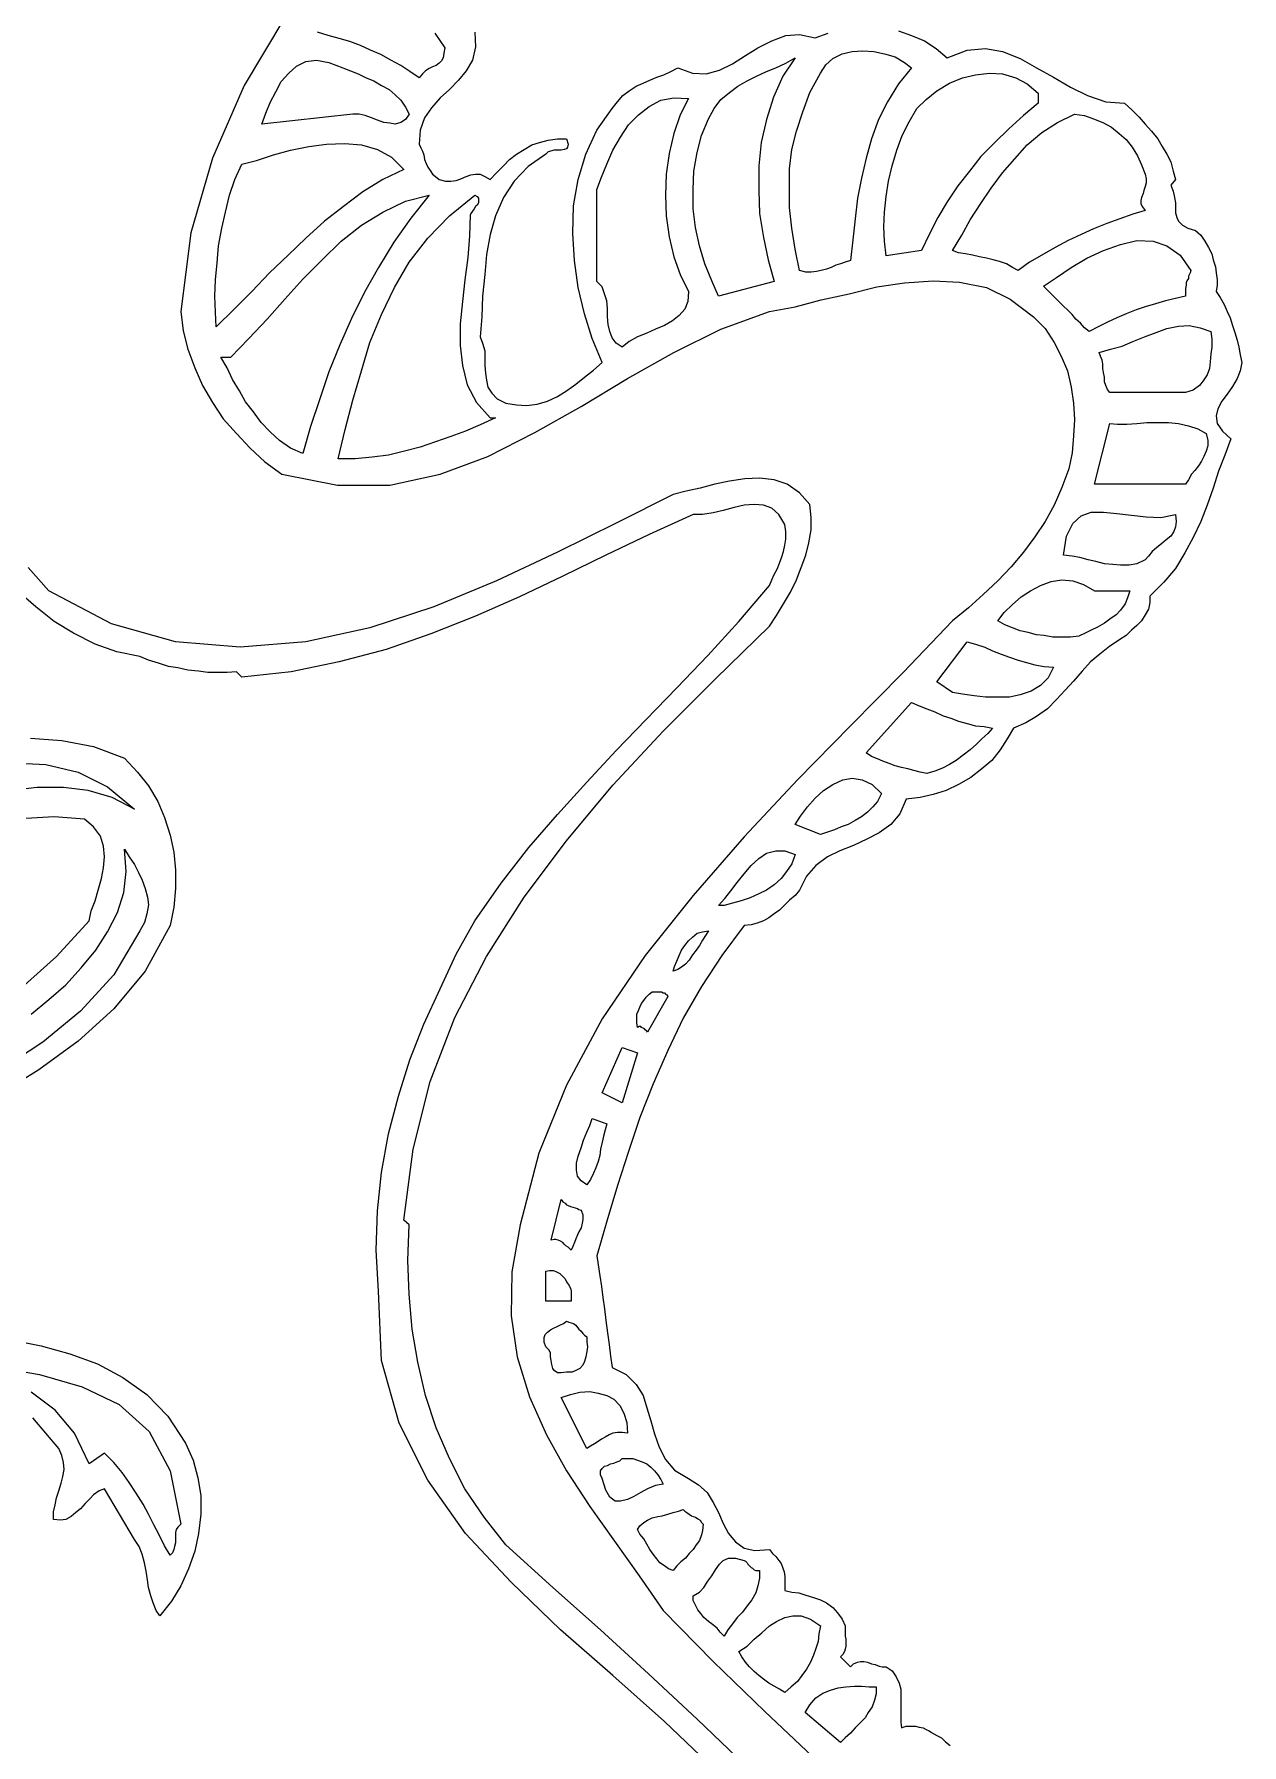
# Model space of a CAD drawing. Extents: x 0.03 to 6.93, y 0.01 to 8.51.
# Drawn here: x 1.777 to 3.342, y 4.089 to 6.306 of the extents above; entities that cross this region are included whole.
import ezdxf

# ---------------------------------------------------------------- set-up
doc = ezdxf.new("R2010")
doc.units = 0
doc.layers.add('1', color=7, linetype='Continuous')

msp = doc.modelspace()

# ---------------------------------------------------------------- linework, layer by layer
for points in [[(2.348, 6.309), (2.349, 6.29), (2.345, 6.273), (2.337, 6.259), (2.327, 6.247), (2.315, 6.235), (2.303, 6.224), (2.292, 6.211), (2.283, 6.198), (2.277, 6.182), (2.276, 6.164), (2.278, 6.159), (2.28, 6.155), (2.282, 6.15), (2.283, 6.144), (2.285, 6.139), (2.287, 6.134), (2.29, 6.13), (2.293, 6.125), (2.297, 6.122), (2.302, 6.118), (2.31, 6.116), (2.317, 6.116), (2.324, 6.117), (2.33, 6.119), (2.337, 6.122), (2.343, 6.124), (2.349, 6.125), (2.355, 6.125), (2.361, 6.122), (2.368, 6.118), (2.376, 6.127), (2.385, 6.136), (2.393, 6.144), (2.402, 6.151), (2.412, 6.157), (2.422, 6.163), (2.432, 6.166), (2.443, 6.169), (2.455, 6.171), (2.467, 6.171), (2.469, 6.164), (2.468, 6.16), (2.467, 6.158), (2.464, 6.157), (2.46, 6.156), (2.455, 6.156), (2.451, 6.156), (2.446, 6.155), (2.443, 6.154), (2.44, 6.151), (2.417, 6.135), (2.399, 6.116), (2.385, 6.095), (2.375, 6.071), (2.368, 6.047), (2.363, 6.021), (2.361, 5.995), (2.358, 5.967), (2.357, 5.94), (2.355, 5.914), (2.358, 5.906), (2.361, 5.896), (2.361, 5.887), (2.361, 5.877), (2.362, 5.867), (2.363, 5.858), (2.365, 5.849), (2.37, 5.841), (2.377, 5.834), (2.388, 5.828), (2.402, 5.826), (2.415, 5.825), (2.429, 5.827), (2.442, 5.831), (2.455, 5.837), (2.467, 5.844), (2.479, 5.853), (2.49, 5.862), (2.502, 5.871), (2.513, 5.881), (2.5, 5.912), (2.49, 5.944), (2.482, 5.978), (2.477, 6.013), (2.475, 6.048), (2.476, 6.084), (2.482, 6.118), (2.492, 6.151), (2.506, 6.182), (2.526, 6.21), (2.533, 6.219), (2.54, 6.227), (2.548, 6.233), (2.557, 6.239), (2.566, 6.243), (2.575, 6.247), (2.584, 6.251), (2.593, 6.254), (2.602, 6.258), (2.611, 6.263), (2.63, 6.256), (2.648, 6.255), (2.665, 6.26), (2.682, 6.268), (2.699, 6.279), (2.715, 6.289), (2.733, 6.298), (2.751, 6.305), (2.769, 6.306), (2.789, 6.302), (2.806, 6.308)], [(2.897, 6.311), (2.914, 6.305), (2.931, 6.298), (2.946, 6.288), (2.96, 6.276), (2.986, 6.286), (3.01, 6.288), (3.032, 6.284), (3.055, 6.275), (3.076, 6.263), (3.098, 6.251), (3.12, 6.238), (3.142, 6.227), (3.166, 6.219), (3.19, 6.217), (3.2, 6.208), (3.209, 6.199), (3.217, 6.19), (3.225, 6.181), (3.233, 6.171), (3.239, 6.161), (3.245, 6.151), (3.25, 6.141), (3.253, 6.129), (3.256, 6.118), (3.25, 6.111), (3.253, 6.103), (3.255, 6.095), (3.256, 6.088), (3.256, 6.081), (3.256, 6.075), (3.258, 6.069), (3.26, 6.064), (3.265, 6.059), (3.272, 6.055), (3.282, 6.052), (3.289, 6.046), (3.294, 6.038), (3.299, 6.03), (3.303, 6.022), (3.305, 6.014), (3.308, 6.005), (3.309, 5.997), (3.31, 5.988), (3.31, 5.981), (3.309, 5.973), (3.314, 5.965), (3.319, 5.956), (3.323, 5.947), (3.327, 5.939), (3.33, 5.929), (3.333, 5.92), (3.336, 5.91), (3.338, 5.901), (3.34, 5.891), (3.342, 5.881), (3.34, 5.87), (3.336, 5.86), (3.33, 5.85), (3.323, 5.84), (3.316, 5.831), (3.311, 5.821), (3.309, 5.812), (3.31, 5.802), (3.317, 5.792), (3.328, 5.782), (3.32, 5.761), (3.312, 5.74), (3.305, 5.718), (3.297, 5.696), (3.289, 5.675), (3.279, 5.654), (3.268, 5.634), (3.256, 5.614), (3.241, 5.596), (3.223, 5.578), (3.223, 5.57), (3.221, 5.561), (3.217, 5.554), (3.212, 5.546), (3.206, 5.54), (3.199, 5.534), (3.192, 5.527), (3.184, 5.522), (3.177, 5.517), (3.171, 5.513), (3.158, 5.503), (3.146, 5.493), (3.135, 5.481), (3.124, 5.468), (3.113, 5.456), (3.102, 5.444), (3.09, 5.432), (3.076, 5.422), (3.062, 5.414), (3.046, 5.407), (3.038, 5.393), (3.029, 5.379), (3.018, 5.365), (3.005, 5.354), (2.991, 5.343), (2.975, 5.334), (2.959, 5.326), (2.942, 5.321), (2.925, 5.317), (2.907, 5.315), (2.899, 5.296), (2.887, 5.282), (2.872, 5.271), (2.856, 5.263), (2.839, 5.255), (2.821, 5.248), (2.805, 5.24), (2.79, 5.229), (2.778, 5.215), (2.769, 5.197), (2.763, 5.19), (2.756, 5.184), (2.75, 5.178), (2.743, 5.171), (2.736, 5.166), (2.729, 5.161), (2.722, 5.157), (2.714, 5.154), (2.706, 5.152), (2.697, 5.151), (2.668, 5.112), (2.642, 5.072), (2.618, 5.031), (2.598, 4.989), (2.579, 4.946), (2.562, 4.902), (2.547, 4.858), (2.533, 4.814), (2.519, 4.768), (2.506, 4.723), (2.508, 4.711), (2.51, 4.697), (2.512, 4.683), (2.514, 4.669), (2.516, 4.654), (2.518, 4.639), (2.52, 4.623), (2.522, 4.608), (2.524, 4.593), (2.526, 4.578), (2.544, 4.569), (2.557, 4.556), (2.566, 4.542), (2.571, 4.526), (2.576, 4.509), (2.581, 4.492), (2.587, 4.475), (2.595, 4.459), (2.607, 4.445), (2.625, 4.434), (2.638, 4.426), (2.649, 4.416), (2.657, 4.403), (2.664, 4.39), (2.67, 4.376), (2.677, 4.363), (2.686, 4.352), (2.697, 4.344), (2.711, 4.341), (2.73, 4.342), (2.734, 4.337), (2.738, 4.333), (2.742, 4.328), (2.745, 4.324), (2.747, 4.318), (2.749, 4.313), (2.75, 4.307), (2.75, 4.301), (2.75, 4.296), (2.75, 4.289), (2.759, 4.287), (2.768, 4.286), (2.777, 4.283), (2.787, 4.28), (2.796, 4.277), (2.804, 4.273), (2.812, 4.267), (2.818, 4.26), (2.824, 4.252), (2.828, 4.243), (2.828, 4.239), (2.828, 4.235), (2.828, 4.23), (2.829, 4.226), (2.829, 4.222), (2.829, 4.217), (2.828, 4.213), (2.827, 4.21), (2.825, 4.206), (2.822, 4.203), (2.835, 4.19), (2.839, 4.194), (2.844, 4.196), (2.848, 4.197), (2.852, 4.197), (2.857, 4.196), (2.862, 4.194), (2.867, 4.193), (2.872, 4.191), (2.876, 4.19), (2.881, 4.19), (2.889, 4.185), (2.894, 4.177), (2.898, 4.169), (2.9, 4.161), (2.9, 4.152), (2.9, 4.143), (2.9, 4.134), (2.9, 4.126), (2.9, 4.118), (2.901, 4.111), (2.903, 4.112), (2.907, 4.113), (2.911, 4.113), (2.915, 4.113), (2.919, 4.113), (2.924, 4.112), (2.929, 4.111), (2.933, 4.109), (2.937, 4.107), (2.94, 4.105), (2.947, 4.101), (2.953, 4.098), (2.958, 4.093), (2.964, 4.088)], [(2.659, 4.057), (2.594, 4.119), (2.527, 4.179), (2.459, 4.238), (2.395, 4.3), (2.336, 4.363), (2.287, 4.432), (2.25, 4.506), (2.227, 4.587), (2.223, 4.677), (2.22, 4.73), (2.222, 4.781), (2.227, 4.831), (2.236, 4.881), (2.249, 4.93), (2.264, 4.977), (2.282, 5.023), (2.303, 5.069), (2.324, 5.114), (2.348, 5.157), (2.382, 5.206), (2.418, 5.252), (2.455, 5.295), (2.493, 5.337), (2.531, 5.378), (2.57, 5.418), (2.61, 5.459), (2.65, 5.501), (2.69, 5.545), (2.73, 5.592), (2.733, 5.599), (2.736, 5.606), (2.74, 5.613), (2.743, 5.621), (2.746, 5.629), (2.748, 5.636), (2.75, 5.644), (2.751, 5.652), (2.751, 5.662), (2.75, 5.671), (2.742, 5.684), (2.733, 5.692), (2.722, 5.696), (2.71, 5.697), (2.697, 5.696), (2.684, 5.693), (2.67, 5.689), (2.657, 5.686), (2.643, 5.684), (2.631, 5.684), (2.574, 5.658), (2.518, 5.631), (2.462, 5.604), (2.406, 5.577), (2.349, 5.552), (2.291, 5.529), (2.233, 5.509), (2.172, 5.493), (2.11, 5.48), (2.046, 5.473), (2.039, 5.48), (2.027, 5.479), (2.015, 5.479), (2.002, 5.479), (1.99, 5.481), (1.976, 5.482), (1.963, 5.485), (1.951, 5.487), (1.938, 5.491), (1.925, 5.495), (1.914, 5.5), (1.884, 5.506), (1.856, 5.516), (1.828, 5.53), (1.803, 5.545), (1.779, 5.564), (1.756, 5.584)], [(1.772, 5.394), (1.813, 5.391), (1.854, 5.383), (1.894, 5.368), (1.911, 5.35), (1.925, 5.332), (1.937, 5.312), (1.946, 5.291), (1.953, 5.268), (1.958, 5.246), (1.96, 5.223), (1.96, 5.199), (1.958, 5.175), (1.953, 5.151), (1.921, 5.092), (1.88, 5.043), (1.834, 5.001), (1.783, 4.964), (1.73, 4.931)], [(1.76, 5.07), (1.806, 5.111), (1.848, 5.157), (1.851, 5.17), (1.856, 5.183), (1.86, 5.197), (1.864, 5.212), (1.867, 5.226), (1.868, 5.24), (1.867, 5.254), (1.863, 5.267), (1.854, 5.279), (1.842, 5.289), (1.803, 5.292), (1.766, 5.29)], [(1.747, 4.614), (1.786, 4.606), (1.823, 4.596), (1.859, 4.583), (1.892, 4.565), (1.923, 4.543), (1.95, 4.515), (1.973, 4.48), (1.983, 4.458), (1.989, 4.435), (1.993, 4.412), (1.993, 4.388), (1.99, 4.363), (1.985, 4.34), (1.977, 4.317), (1.967, 4.295), (1.955, 4.275), (1.94, 4.256), (1.935, 4.263), (1.931, 4.273), (1.928, 4.282), (1.925, 4.293), (1.924, 4.303), (1.922, 4.314), (1.92, 4.325), (1.917, 4.336), (1.913, 4.346), (1.907, 4.355), (1.868, 4.421), (1.861, 4.418), (1.854, 4.413), (1.849, 4.408), (1.843, 4.402), (1.837, 4.395), (1.831, 4.39), (1.825, 4.385), (1.818, 4.381), (1.811, 4.38), (1.802, 4.381), (1.802, 4.391), (1.804, 4.4), (1.806, 4.409), (1.809, 4.418), (1.812, 4.428), (1.814, 4.437), (1.816, 4.446), (1.815, 4.455), (1.813, 4.464), (1.809, 4.473), (1.775, 4.513)]]:
    msp.add_lwpolyline(points)
at = {"layer": '1'}
for points in [[(2.102, 6.328), (2.049, 6.24), (2.008, 6.146), (1.98, 6.049), (1.967, 5.947), (1.97, 5.922), (1.976, 5.898), (1.985, 5.874), (1.995, 5.851), (2.008, 5.829), (2.022, 5.808), (2.039, 5.789), (2.057, 5.77), (2.076, 5.752), (2.098, 5.736), (2.17, 5.722), (2.238, 5.722), (2.303, 5.736), (2.365, 5.759), (2.426, 5.79), (2.486, 5.824), (2.546, 5.86), (2.606, 5.894), (2.667, 5.924), (2.73, 5.947), (2.763, 5.953), (2.797, 5.962), (2.833, 5.97), (2.869, 5.979), (2.905, 5.984), (2.942, 5.987), (2.976, 5.985), (3.011, 5.978), (3.042, 5.963), (3.072, 5.94), (3.087, 5.925), (3.099, 5.907), (3.108, 5.889), (3.116, 5.87), (3.121, 5.849), (3.124, 5.828), (3.125, 5.807), (3.124, 5.786), (3.122, 5.764), (3.118, 5.743), (3.109, 5.719), (3.099, 5.696), (3.087, 5.675), (3.074, 5.655), (3.059, 5.635), (3.043, 5.616), (3.026, 5.598), (3.007, 5.58), (2.988, 5.563), (2.967, 5.546), (2.903, 5.479), (2.835, 5.41), (2.766, 5.34), (2.697, 5.266), (2.631, 5.19), (2.569, 5.112), (2.513, 5.03), (2.467, 4.944), (2.431, 4.856), (2.407, 4.763), (2.396, 4.702), (2.395, 4.645), (2.403, 4.592), (2.419, 4.54), (2.441, 4.491), (2.467, 4.444), (2.497, 4.398), (2.529, 4.353), (2.561, 4.308), (2.592, 4.263), (2.657, 4.197), (2.724, 4.132), (2.793, 4.067)], [(2.309, 6.289), (2.308, 6.282), (2.307, 6.276), (2.305, 6.272), (2.302, 6.269), (2.298, 6.266), (2.293, 6.264), (2.289, 6.262), (2.284, 6.259), (2.28, 6.255), (2.276, 6.25), (2.264, 6.258), (2.252, 6.266), (2.239, 6.273), (2.226, 6.28), (2.213, 6.286), (2.2, 6.292), (2.186, 6.297), (2.172, 6.301), (2.158, 6.305), (2.144, 6.309)], [(2.296, 6.308), (2.309, 6.289)], [(2.736, 5.986), (2.664, 5.967), (2.655, 5.987), (2.646, 6.009), (2.639, 6.032), (2.634, 6.056), (2.631, 6.08), (2.631, 6.105), (2.632, 6.129), (2.636, 6.153), (2.642, 6.175), (2.651, 6.197), (2.658, 6.21), (2.667, 6.222), (2.678, 6.231), (2.689, 6.239), (2.701, 6.246), (2.713, 6.252), (2.726, 6.258), (2.738, 6.263), (2.751, 6.269), (2.763, 6.276), (2.747, 6.252), (2.735, 6.225), (2.726, 6.196), (2.719, 6.166), (2.716, 6.136), (2.716, 6.104), (2.717, 6.074), (2.722, 6.043), (2.728, 6.014), (2.736, 5.986)], [(2.914, 6.263), (2.897, 6.242), (2.883, 6.219), (2.871, 6.196), (2.862, 6.171), (2.855, 6.146), (2.849, 6.12), (2.844, 6.094), (2.841, 6.067), (2.838, 6.04), (2.835, 6.013), (2.828, 6.011), (2.822, 6.009), (2.816, 6.007), (2.81, 6.004), (2.804, 6.002), (2.797, 6), (2.791, 5.999), (2.784, 5.998), (2.777, 5.998), (2.769, 6), (2.763, 6.028), (2.759, 6.055), (2.756, 6.082), (2.756, 6.108), (2.756, 6.132), (2.759, 6.157), (2.765, 6.181), (2.773, 6.206), (2.782, 6.231), (2.796, 6.256), (2.803, 6.267), (2.812, 6.275), (2.824, 6.281), (2.837, 6.284), (2.851, 6.285), (2.865, 6.284), (2.879, 6.281), (2.893, 6.277), (2.905, 6.27), (2.914, 6.263)], [(2.263, 6.203), (2.258, 6.196), (2.252, 6.192), (2.245, 6.19), (2.238, 6.191), (2.23, 6.192), (2.222, 6.195), (2.214, 6.198), (2.206, 6.201), (2.198, 6.203), (2.19, 6.203), (2.072, 6.19), (2.077, 6.204), (2.083, 6.218), (2.09, 6.232), (2.097, 6.245), (2.107, 6.256), (2.117, 6.265), (2.129, 6.271), (2.143, 6.273), (2.159, 6.27), (2.177, 6.263), (2.187, 6.259), (2.197, 6.255), (2.207, 6.25), (2.217, 6.246), (2.227, 6.24), (2.237, 6.235), (2.245, 6.228), (2.252, 6.221), (2.258, 6.212), (2.263, 6.203)], [(3.078, 6.23), (3.078, 6.217), (3.059, 6.201), (3.04, 6.184), (3.022, 6.166), (3.004, 6.148), (2.989, 6.129), (2.974, 6.11), (2.96, 6.089), (2.948, 6.069), (2.937, 6.047), (2.927, 6.026), (2.881, 6.019), (2.879, 6.038), (2.878, 6.057), (2.879, 6.076), (2.881, 6.096), (2.884, 6.116), (2.889, 6.136), (2.895, 6.156), (2.902, 6.175), (2.911, 6.193), (2.921, 6.21), (2.933, 6.222), (2.947, 6.233), (2.963, 6.243), (2.98, 6.25), (2.997, 6.254), (3.015, 6.256), (3.032, 6.255), (3.049, 6.25), (3.064, 6.242), (3.078, 6.23)], [(2.625, 6.223), (2.614, 6.202), (2.606, 6.178), (2.6, 6.152), (2.596, 6.125), (2.595, 6.098), (2.596, 6.071), (2.6, 6.044), (2.606, 6.018), (2.614, 5.995), (2.625, 5.973), (2.624, 5.96), (2.62, 5.95), (2.613, 5.942), (2.604, 5.935), (2.594, 5.929), (2.582, 5.924), (2.571, 5.919), (2.559, 5.914), (2.548, 5.908), (2.539, 5.901), (2.531, 5.906), (2.526, 5.913), (2.523, 5.921), (2.521, 5.93), (2.52, 5.94), (2.52, 5.951), (2.519, 5.961), (2.516, 5.97), (2.513, 5.979), (2.506, 5.986), (2.506, 5.996), (2.506, 6.007), (2.506, 6.018), (2.506, 6.03), (2.506, 6.042), (2.506, 6.055), (2.506, 6.068), (2.506, 6.08), (2.506, 6.093), (2.506, 6.105), (2.512, 6.121), (2.519, 6.138), (2.527, 6.156), (2.537, 6.173), (2.547, 6.189), (2.56, 6.202), (2.574, 6.213), (2.589, 6.221), (2.606, 6.224), (2.625, 6.223)], [(3.217, 6.125), (3.218, 6.119), (3.218, 6.114), (3.217, 6.109), (3.215, 6.104), (3.214, 6.1), (3.212, 6.095), (3.211, 6.091), (3.211, 6.087), (3.213, 6.083), (3.217, 6.078), (3.201, 6.073), (3.184, 6.067), (3.167, 6.061), (3.15, 6.054), (3.134, 6.047), (3.117, 6.039), (3.1, 6.03), (3.083, 6.02), (3.067, 6.011), (3.052, 6), (3.045, 6.004), (3.037, 6.009), (3.028, 6.012), (3.02, 6.014), (3.011, 6.016), (3.002, 6.018), (2.993, 6.02), (2.984, 6.022), (2.975, 6.023), (2.967, 6.026), (2.979, 6.046), (2.99, 6.066), (3.004, 6.087), (3.017, 6.107), (3.032, 6.127), (3.048, 6.145), (3.064, 6.163), (3.083, 6.179), (3.103, 6.192), (3.125, 6.203), (3.138, 6.201), (3.15, 6.197), (3.162, 6.192), (3.173, 6.186), (3.183, 6.178), (3.192, 6.17), (3.2, 6.16), (3.207, 6.149), (3.212, 6.137), (3.217, 6.125)], [(2.256, 6.131), (2.229, 6.118), (2.203, 6.102), (2.178, 6.083), (2.153, 6.064), (2.129, 6.042), (2.106, 6.02), (2.082, 5.997), (2.059, 5.973), (2.036, 5.95), (2.013, 5.927), (2.012, 5.946), (2.011, 5.967), (2.012, 5.988), (2.014, 6.01), (2.016, 6.032), (2.02, 6.055), (2.025, 6.076), (2.03, 6.098), (2.037, 6.118), (2.046, 6.138), (2.065, 6.143), (2.087, 6.15), (2.109, 6.156), (2.133, 6.161), (2.156, 6.164), (2.179, 6.165), (2.201, 6.163), (2.222, 6.157), (2.24, 6.147), (2.256, 6.131)], [(2.289, 6.098), (2.265, 6.068), (2.243, 6.037), (2.223, 6.004), (2.205, 5.972), (2.188, 5.938), (2.173, 5.904), (2.159, 5.869), (2.147, 5.834), (2.135, 5.798), (2.125, 5.763), (2.109, 5.77), (2.095, 5.78), (2.083, 5.791), (2.071, 5.803), (2.061, 5.817), (2.051, 5.83), (2.043, 5.844), (2.034, 5.859), (2.027, 5.874), (2.019, 5.888), (2.032, 5.888), (2.055, 5.912), (2.079, 5.937), (2.102, 5.963), (2.125, 5.989), (2.15, 6.014), (2.175, 6.038), (2.201, 6.059), (2.229, 6.076), (2.258, 6.09), (2.289, 6.098)], [(2.342, 6.072), (2.341, 6.045), (2.339, 6.017), (2.335, 5.988), (2.332, 5.96), (2.329, 5.931), (2.329, 5.903), (2.332, 5.877), (2.338, 5.852), (2.35, 5.829), (2.368, 5.809), (2.375, 5.809), (2.355, 5.8), (2.336, 5.792), (2.317, 5.785), (2.297, 5.778), (2.277, 5.771), (2.257, 5.766), (2.236, 5.761), (2.215, 5.758), (2.193, 5.756), (2.171, 5.756), (2.18, 5.794), (2.19, 5.832), (2.201, 5.87), (2.212, 5.907), (2.227, 5.943), (2.244, 5.978), (2.263, 6.011), (2.287, 6.042), (2.315, 6.071), (2.348, 6.098), (2.351, 6.096), (2.353, 6.094), (2.353, 6.091), (2.353, 6.088), (2.351, 6.085), (2.349, 6.083), (2.347, 6.08), (2.345, 6.077), (2.343, 6.074), (2.342, 6.072)], [(3.276, 6), (3.275, 5.997), (3.273, 5.993), (3.273, 5.99), (3.271, 5.987), (3.27, 5.984), (3.27, 5.981), (3.269, 5.977), (3.269, 5.974), (3.269, 5.97), (3.269, 5.967), (3.256, 5.964), (3.243, 5.961), (3.23, 5.957), (3.217, 5.953), (3.205, 5.949), (3.192, 5.944), (3.18, 5.939), (3.168, 5.933), (3.156, 5.927), (3.144, 5.921), (3.138, 5.926), (3.133, 5.932), (3.127, 5.937), (3.122, 5.943), (3.116, 5.949), (3.111, 5.954), (3.105, 5.96), (3.099, 5.966), (3.092, 5.973), (3.085, 5.98), (3.102, 5.991), (3.121, 6.004), (3.141, 6.016), (3.163, 6.026), (3.185, 6.034), (3.206, 6.039), (3.227, 6.038), (3.245, 6.032), (3.262, 6.02), (3.276, 6)], [(3.302, 5.921), (3.303, 5.911), (3.303, 5.901), (3.302, 5.892), (3.301, 5.882), (3.3, 5.873), (3.297, 5.865), (3.292, 5.857), (3.287, 5.851), (3.279, 5.845), (3.269, 5.842), (3.259, 5.842), (3.249, 5.842), (3.238, 5.842), (3.227, 5.842), (3.217, 5.842), (3.206, 5.842), (3.196, 5.842), (3.187, 5.842), (3.178, 5.842), (3.171, 5.842), (3.168, 5.846), (3.166, 5.851), (3.164, 5.856), (3.164, 5.862), (3.163, 5.868), (3.162, 5.873), (3.162, 5.879), (3.161, 5.884), (3.159, 5.889), (3.157, 5.894), (3.172, 5.898), (3.187, 5.902), (3.201, 5.908), (3.216, 5.914), (3.231, 5.92), (3.245, 5.925), (3.26, 5.928), (3.274, 5.929), (3.288, 5.926), (3.302, 5.921)], [(3.296, 5.789), (3.298, 5.78), (3.298, 5.773), (3.296, 5.766), (3.293, 5.759), (3.29, 5.753), (3.286, 5.747), (3.281, 5.741), (3.277, 5.736), (3.273, 5.729), (3.269, 5.723), (3.151, 5.723), (3.171, 5.802), (3.181, 5.801), (3.193, 5.801), (3.206, 5.802), (3.219, 5.803), (3.233, 5.803), (3.247, 5.803), (3.26, 5.802), (3.273, 5.799), (3.285, 5.795), (3.296, 5.789)], [(2.698, 4.063), (2.636, 4.122), (2.573, 4.181), (2.511, 4.238), (2.449, 4.293), (2.388, 4.348), (2.36, 4.384), (2.335, 4.421), (2.315, 4.46), (2.298, 4.5), (2.284, 4.542), (2.274, 4.585), (2.267, 4.628), (2.263, 4.673), (2.261, 4.717), (2.263, 4.763), (2.256, 4.769), (2.268, 4.861), (2.29, 4.949), (2.322, 5.032), (2.363, 5.111), (2.412, 5.188), (2.467, 5.261), (2.527, 5.333), (2.592, 5.403), (2.66, 5.471), (2.73, 5.539), (2.739, 5.553), (2.748, 5.568), (2.757, 5.583), (2.765, 5.599), (2.771, 5.615), (2.777, 5.631), (2.781, 5.647), (2.784, 5.664), (2.784, 5.68), (2.782, 5.697), (2.769, 5.712), (2.753, 5.723), (2.736, 5.729), (2.717, 5.731), (2.698, 5.73), (2.678, 5.727), (2.659, 5.723), (2.64, 5.718), (2.622, 5.714), (2.605, 5.71), (2.532, 5.673), (2.455, 5.635), (2.376, 5.598), (2.295, 5.564), (2.212, 5.537), (2.129, 5.519), (2.044, 5.512), (1.96, 5.519), (1.877, 5.542), (1.796, 5.585), (1.769, 5.615)], [(3.256, 5.684), (3.257, 5.675), (3.256, 5.668), (3.254, 5.662), (3.25, 5.656), (3.244, 5.651), (3.238, 5.646), (3.232, 5.641), (3.226, 5.636), (3.221, 5.63), (3.217, 5.625), (3.206, 5.62), (3.196, 5.618), (3.185, 5.618), (3.175, 5.619), (3.164, 5.62), (3.153, 5.623), (3.143, 5.625), (3.132, 5.628), (3.122, 5.63), (3.111, 5.631), (3.115, 5.656), (3.123, 5.672), (3.134, 5.682), (3.147, 5.687), (3.163, 5.687), (3.18, 5.685), (3.199, 5.683), (3.218, 5.681), (3.237, 5.68), (3.256, 5.684)], [(3.197, 5.585), (3.194, 5.576), (3.191, 5.568), (3.185, 5.56), (3.179, 5.554), (3.171, 5.548), (3.164, 5.543), (3.155, 5.538), (3.147, 5.534), (3.139, 5.53), (3.131, 5.526), (3.12, 5.525), (3.108, 5.525), (3.097, 5.525), (3.086, 5.527), (3.076, 5.528), (3.065, 5.531), (3.055, 5.533), (3.045, 5.537), (3.035, 5.541), (3.026, 5.546), (3.034, 5.557), (3.045, 5.567), (3.056, 5.577), (3.068, 5.585), (3.081, 5.592), (3.095, 5.597), (3.109, 5.599), (3.123, 5.598), (3.137, 5.593), (3.151, 5.585), (3.197, 5.585)], [(3.098, 5.486), (3.091, 5.472), (3.081, 5.462), (3.069, 5.455), (3.055, 5.45), (3.041, 5.447), (3.026, 5.447), (3.01, 5.447), (2.995, 5.449), (2.98, 5.451), (2.967, 5.453), (2.947, 5.467), (2.986, 5.519), (2.997, 5.516), (3.009, 5.512), (3.019, 5.507), (3.03, 5.503), (3.041, 5.499), (3.052, 5.495), (3.063, 5.492), (3.074, 5.489), (3.086, 5.487), (3.098, 5.486)], [(3.019, 5.407), (3.013, 5.4), (3.005, 5.393), (2.998, 5.386), (2.99, 5.379), (2.981, 5.372), (2.972, 5.365), (2.963, 5.36), (2.954, 5.355), (2.944, 5.351), (2.934, 5.348), (2.925, 5.35), (2.917, 5.352), (2.909, 5.354), (2.901, 5.356), (2.893, 5.358), (2.885, 5.361), (2.877, 5.364), (2.87, 5.367), (2.862, 5.37), (2.855, 5.375), (2.914, 5.44), (2.924, 5.436), (2.934, 5.432), (2.944, 5.428), (2.955, 5.423), (2.965, 5.42), (2.975, 5.416), (2.986, 5.413), (2.997, 5.41), (3.008, 5.409), (3.019, 5.407)], [(1.749, 5.362), (1.792, 5.36), (1.834, 5.35), (1.872, 5.331), (1.907, 5.302), (1.878, 5.317), (1.847, 5.326), (1.815, 5.33), (1.781, 5.33), (1.747, 5.326)], [(2.875, 5.322), (2.87, 5.312), (2.864, 5.305), (2.857, 5.298), (2.849, 5.292), (2.841, 5.287), (2.832, 5.282), (2.823, 5.279), (2.814, 5.275), (2.805, 5.272), (2.796, 5.269), (2.763, 5.282), (2.77, 5.293), (2.779, 5.305), (2.789, 5.316), (2.8, 5.326), (2.812, 5.334), (2.825, 5.34), (2.837, 5.342), (2.85, 5.34), (2.863, 5.334), (2.875, 5.322)], [(1.773, 5.036), (1.796, 5.055), (1.818, 5.074), (1.838, 5.096), (1.857, 5.119), (1.872, 5.143), (1.885, 5.168), (1.893, 5.194), (1.896, 5.221), (1.894, 5.25), (1.9, 5.24), (1.907, 5.23), (1.912, 5.22), (1.917, 5.21), (1.921, 5.199), (1.924, 5.188), (1.925, 5.178), (1.923, 5.166), (1.92, 5.155), (1.914, 5.144)], [(2.763, 5.243), (2.759, 5.231), (2.752, 5.221), (2.745, 5.212), (2.736, 5.204), (2.726, 5.197), (2.716, 5.192), (2.705, 5.187), (2.693, 5.183), (2.682, 5.18), (2.671, 5.177), (2.664, 5.177), (2.672, 5.186), (2.68, 5.196), (2.688, 5.207), (2.697, 5.218), (2.706, 5.229), (2.716, 5.238), (2.726, 5.245), (2.738, 5.248), (2.75, 5.248), (2.763, 5.243)], [(1.914, 5.144), (1.88, 5.087), (1.837, 5.04), (1.788, 5), (1.735, 4.965)], [(2.651, 5.144), (2.647, 5.138), (2.643, 5.132), (2.639, 5.125), (2.635, 5.119), (2.63, 5.113), (2.626, 5.106), (2.621, 5.101), (2.616, 5.097), (2.611, 5.094), (2.605, 5.092), (2.607, 5.098), (2.61, 5.105), (2.613, 5.112), (2.616, 5.119), (2.62, 5.125), (2.625, 5.131), (2.63, 5.136), (2.636, 5.141), (2.643, 5.143), (2.651, 5.144)], [(2.598, 5.059), (2.572, 5.013), (2.571, 5.014), (2.569, 5.016), (2.568, 5.017), (2.566, 5.018), (2.564, 5.019), (2.563, 5.02), (2.561, 5.02), (2.559, 5.019), (2.558, 5.025), (2.558, 5.03), (2.558, 5.036), (2.56, 5.041), (2.562, 5.045), (2.564, 5.05), (2.567, 5.054), (2.57, 5.058), (2.574, 5.062), (2.578, 5.065), (2.581, 5.065), (2.584, 5.065), (2.587, 5.065), (2.59, 5.065), (2.592, 5.064), (2.594, 5.064), (2.595, 5.062), (2.597, 5.061), (2.598, 5.059)], [(2.539, 4.921), (2.513, 4.934), (2.539, 4.993), (2.559, 4.986), (2.539, 4.921)], [(2.519, 4.894), (2.517, 4.886), (2.515, 4.878), (2.513, 4.87), (2.511, 4.861), (2.51, 4.853), (2.508, 4.845), (2.505, 4.837), (2.502, 4.83), (2.498, 4.822), (2.493, 4.815), (2.486, 4.82), (2.481, 4.826), (2.48, 4.834), (2.48, 4.843), (2.482, 4.852), (2.486, 4.863), (2.489, 4.873), (2.493, 4.883), (2.497, 4.892), (2.5, 4.901), (2.519, 4.894)], [(2.486, 4.782), (2.488, 4.776), (2.488, 4.77), (2.487, 4.765), (2.486, 4.759), (2.483, 4.754), (2.481, 4.75), (2.479, 4.745), (2.477, 4.74), (2.475, 4.735), (2.473, 4.73), (2.471, 4.732), (2.469, 4.734), (2.466, 4.736), (2.464, 4.738), (2.462, 4.74), (2.459, 4.742), (2.456, 4.743), (2.453, 4.744), (2.451, 4.744), (2.447, 4.743), (2.46, 4.796), (2.462, 4.793), (2.465, 4.791), (2.467, 4.789), (2.469, 4.788), (2.472, 4.787), (2.475, 4.786), (2.478, 4.785), (2.481, 4.784), (2.483, 4.783), (2.486, 4.782)], [(2.473, 4.677), (2.473, 4.664), (2.44, 4.664), (2.44, 4.703), (2.445, 4.704), (2.45, 4.704), (2.454, 4.702), (2.458, 4.7), (2.462, 4.696), (2.465, 4.693), (2.467, 4.689), (2.47, 4.685), (2.472, 4.681), (2.473, 4.677)], [(2.493, 4.618), (2.493, 4.611), (2.494, 4.605), (2.493, 4.599), (2.492, 4.592), (2.49, 4.586), (2.488, 4.581), (2.484, 4.577), (2.479, 4.574), (2.474, 4.572), (2.467, 4.572), (2.46, 4.571), (2.455, 4.571), (2.451, 4.574), (2.449, 4.577), (2.448, 4.582), (2.447, 4.587), (2.446, 4.592), (2.446, 4.597), (2.444, 4.601), (2.44, 4.605), (2.438, 4.611), (2.438, 4.617), (2.439, 4.621), (2.442, 4.624), (2.446, 4.627), (2.45, 4.629), (2.454, 4.631), (2.458, 4.633), (2.463, 4.635), (2.467, 4.638), (2.47, 4.637), (2.473, 4.636), (2.476, 4.635), (2.479, 4.633), (2.481, 4.63), (2.483, 4.628), (2.486, 4.625), (2.488, 4.622), (2.49, 4.62), (2.493, 4.618)], [(1.726, 4.579), (1.784, 4.569), (1.839, 4.553), (1.887, 4.53), (1.926, 4.495), (1.953, 4.444), (1.967, 4.375)], [(1.967, 4.375), (1.963, 4.371), (1.961, 4.368), (1.96, 4.364), (1.96, 4.359), (1.96, 4.355), (1.96, 4.351), (1.959, 4.346), (1.958, 4.342), (1.956, 4.338), (1.953, 4.335), (1.946, 4.347), (1.939, 4.361), (1.932, 4.374), (1.925, 4.388), (1.918, 4.401), (1.909, 4.415), (1.9, 4.429), (1.891, 4.442), (1.88, 4.455), (1.868, 4.467), (1.848, 4.453), (1.829, 4.493), (1.804, 4.523), (1.773, 4.546)], [(2.546, 4.493), (2.539, 4.494), (2.533, 4.494), (2.527, 4.493), (2.522, 4.491), (2.517, 4.488), (2.512, 4.485), (2.508, 4.482), (2.503, 4.479), (2.498, 4.476), (2.493, 4.473), (2.46, 4.539), (2.472, 4.543), (2.484, 4.546), (2.497, 4.547), (2.508, 4.545), (2.519, 4.542), (2.528, 4.537), (2.536, 4.529), (2.541, 4.519), (2.545, 4.507), (2.546, 4.493)], [(2.592, 4.427), (2.582, 4.425), (2.572, 4.421), (2.563, 4.416), (2.554, 4.411), (2.546, 4.407), (2.537, 4.405), (2.53, 4.405), (2.523, 4.41), (2.518, 4.419), (2.513, 4.434), (2.511, 4.439), (2.511, 4.444), (2.513, 4.447), (2.516, 4.45), (2.52, 4.451), (2.524, 4.453), (2.528, 4.454), (2.532, 4.456), (2.536, 4.457), (2.539, 4.46), (2.546, 4.46), (2.553, 4.46), (2.559, 4.458), (2.565, 4.456), (2.571, 4.453), (2.576, 4.449), (2.581, 4.444), (2.585, 4.439), (2.589, 4.433), (2.592, 4.427)], [(2.644, 4.375), (2.643, 4.367), (2.642, 4.361), (2.639, 4.354), (2.635, 4.348), (2.631, 4.342), (2.626, 4.337), (2.621, 4.331), (2.615, 4.326), (2.61, 4.321), (2.605, 4.315), (2.599, 4.317), (2.594, 4.321), (2.588, 4.325), (2.584, 4.33), (2.579, 4.336), (2.575, 4.342), (2.571, 4.349), (2.567, 4.356), (2.562, 4.362), (2.559, 4.368), (2.562, 4.373), (2.567, 4.377), (2.572, 4.38), (2.578, 4.383), (2.585, 4.385), (2.591, 4.386), (2.598, 4.388), (2.605, 4.39), (2.612, 4.392), (2.618, 4.394), (2.62, 4.392), (2.623, 4.39), (2.626, 4.388), (2.629, 4.386), (2.631, 4.385), (2.634, 4.384), (2.637, 4.382), (2.64, 4.38), (2.642, 4.377), (2.644, 4.375)], [(2.717, 4.315), (2.717, 4.305), (2.715, 4.295), (2.712, 4.286), (2.707, 4.277), (2.701, 4.269), (2.695, 4.261), (2.688, 4.254), (2.682, 4.246), (2.676, 4.238), (2.671, 4.23), (2.666, 4.235), (2.662, 4.24), (2.656, 4.245), (2.651, 4.249), (2.645, 4.254), (2.641, 4.259), (2.637, 4.264), (2.634, 4.27), (2.631, 4.276), (2.631, 4.282), (2.639, 4.287), (2.645, 4.293), (2.65, 4.301), (2.655, 4.308), (2.66, 4.316), (2.665, 4.323), (2.67, 4.328), (2.677, 4.331), (2.686, 4.331), (2.697, 4.328), (2.699, 4.327), (2.701, 4.325), (2.702, 4.323), (2.704, 4.321), (2.706, 4.319), (2.708, 4.318), (2.71, 4.316), (2.712, 4.315), (2.714, 4.315), (2.717, 4.315)], [(2.796, 4.243), (2.794, 4.233), (2.793, 4.223), (2.79, 4.214), (2.787, 4.205), (2.783, 4.196), (2.778, 4.187), (2.772, 4.179), (2.766, 4.171), (2.758, 4.164), (2.75, 4.157), (2.743, 4.161), (2.736, 4.165), (2.729, 4.169), (2.722, 4.174), (2.716, 4.179), (2.71, 4.184), (2.704, 4.19), (2.699, 4.196), (2.694, 4.203), (2.69, 4.21), (2.701, 4.217), (2.71, 4.226), (2.72, 4.234), (2.73, 4.243), (2.739, 4.249), (2.75, 4.254), (2.76, 4.256), (2.771, 4.256), (2.783, 4.252), (2.796, 4.243)], [(2.868, 4.164), (2.868, 4.155), (2.866, 4.147), (2.863, 4.138), (2.858, 4.131), (2.854, 4.124), (2.848, 4.118), (2.841, 4.111), (2.835, 4.104), (2.828, 4.098), (2.822, 4.092), (2.776, 4.131), (2.782, 4.141), (2.79, 4.15), (2.799, 4.156), (2.809, 4.16), (2.819, 4.163), (2.829, 4.164), (2.84, 4.165), (2.849, 4.165), (2.859, 4.164), (2.868, 4.164)]]:
    msp.add_lwpolyline(points, dxfattribs=at)

doc.saveas('drawing.dxf')
